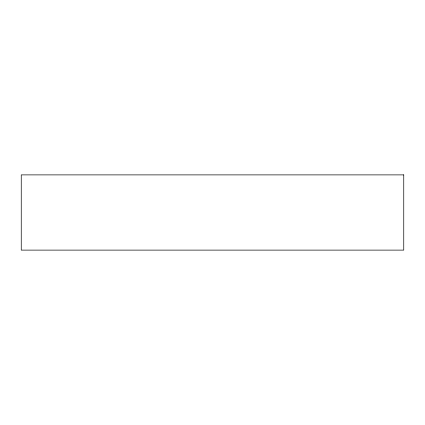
<?xml version="1.0" encoding="UTF-8"?>
<svg xmlns="http://www.w3.org/2000/svg" width="425" height="425" viewBox="0 0 425 425"><rect width="100%" height="100%" fill="white"/><g stroke="black" fill="none" stroke-linecap="round" stroke-linejoin="round"><path stroke-width="0.64" d="M403.75 174.887L21.25 174.887L21.25 250.113L403.75 250.113L403.75 174.887"/></g></svg>
